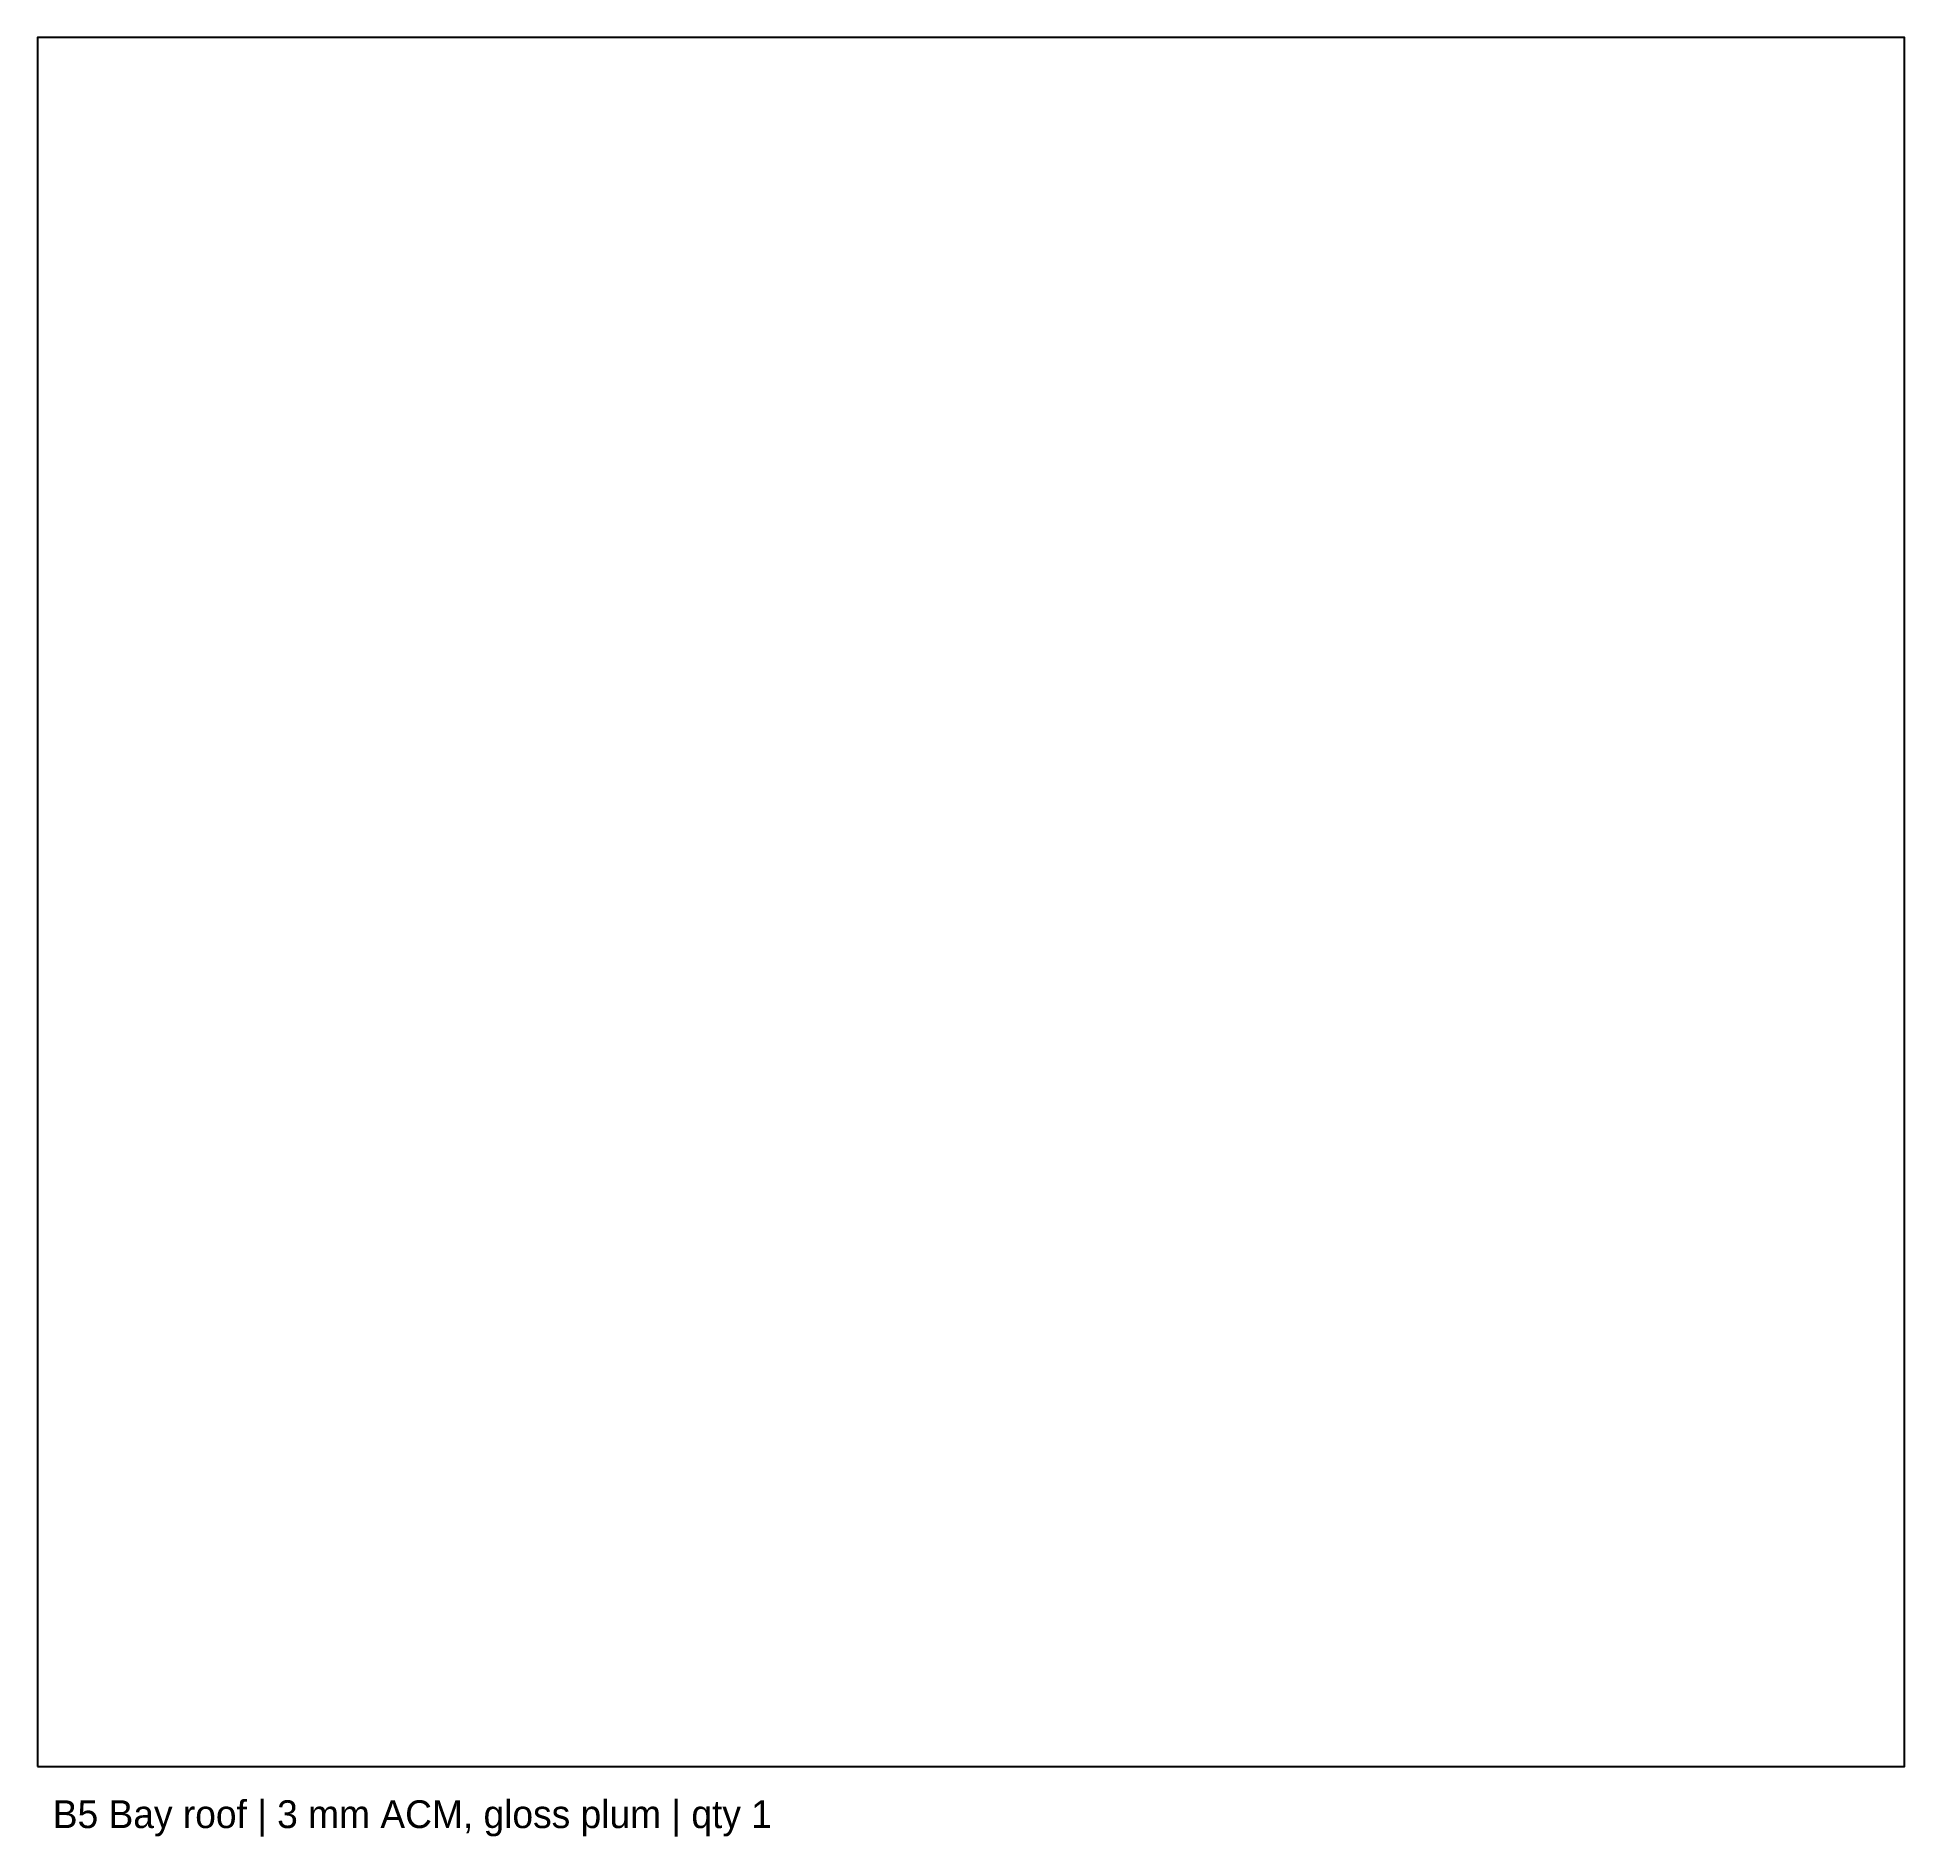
# Model space of a CAD drawing. Header units: millimetres. Extents: x 0 to 1210, y -46 to 1120.
import ezdxf

# ---------------------------------------------------------------- set-up
doc = ezdxf.new("R2010")
doc.units = ezdxf.units.MM
doc.layers.add('OUTLINE', color=7, linetype='Continuous')
doc.layers.add('TEXT', color=5, linetype='Continuous')

msp = doc.modelspace()

# ---------------------------------------------------------------- linework, layer by layer
at = {"layer": 'OUTLINE'}
msp.add_lwpolyline([(0, 0), (1210, 0), (1210, 1120), (0, 1120)], close=True, dxfattribs=at)

# ---------------------------------------------------------------- texts
at = {"layer": 'TEXT'}
msp.add_text('B5 Bay roof | 3 mm ACM, gloss plum | qty 1', height=18, dxfattribs=at).set_placement((10, -40))

doc.saveas('drawing.dxf')
